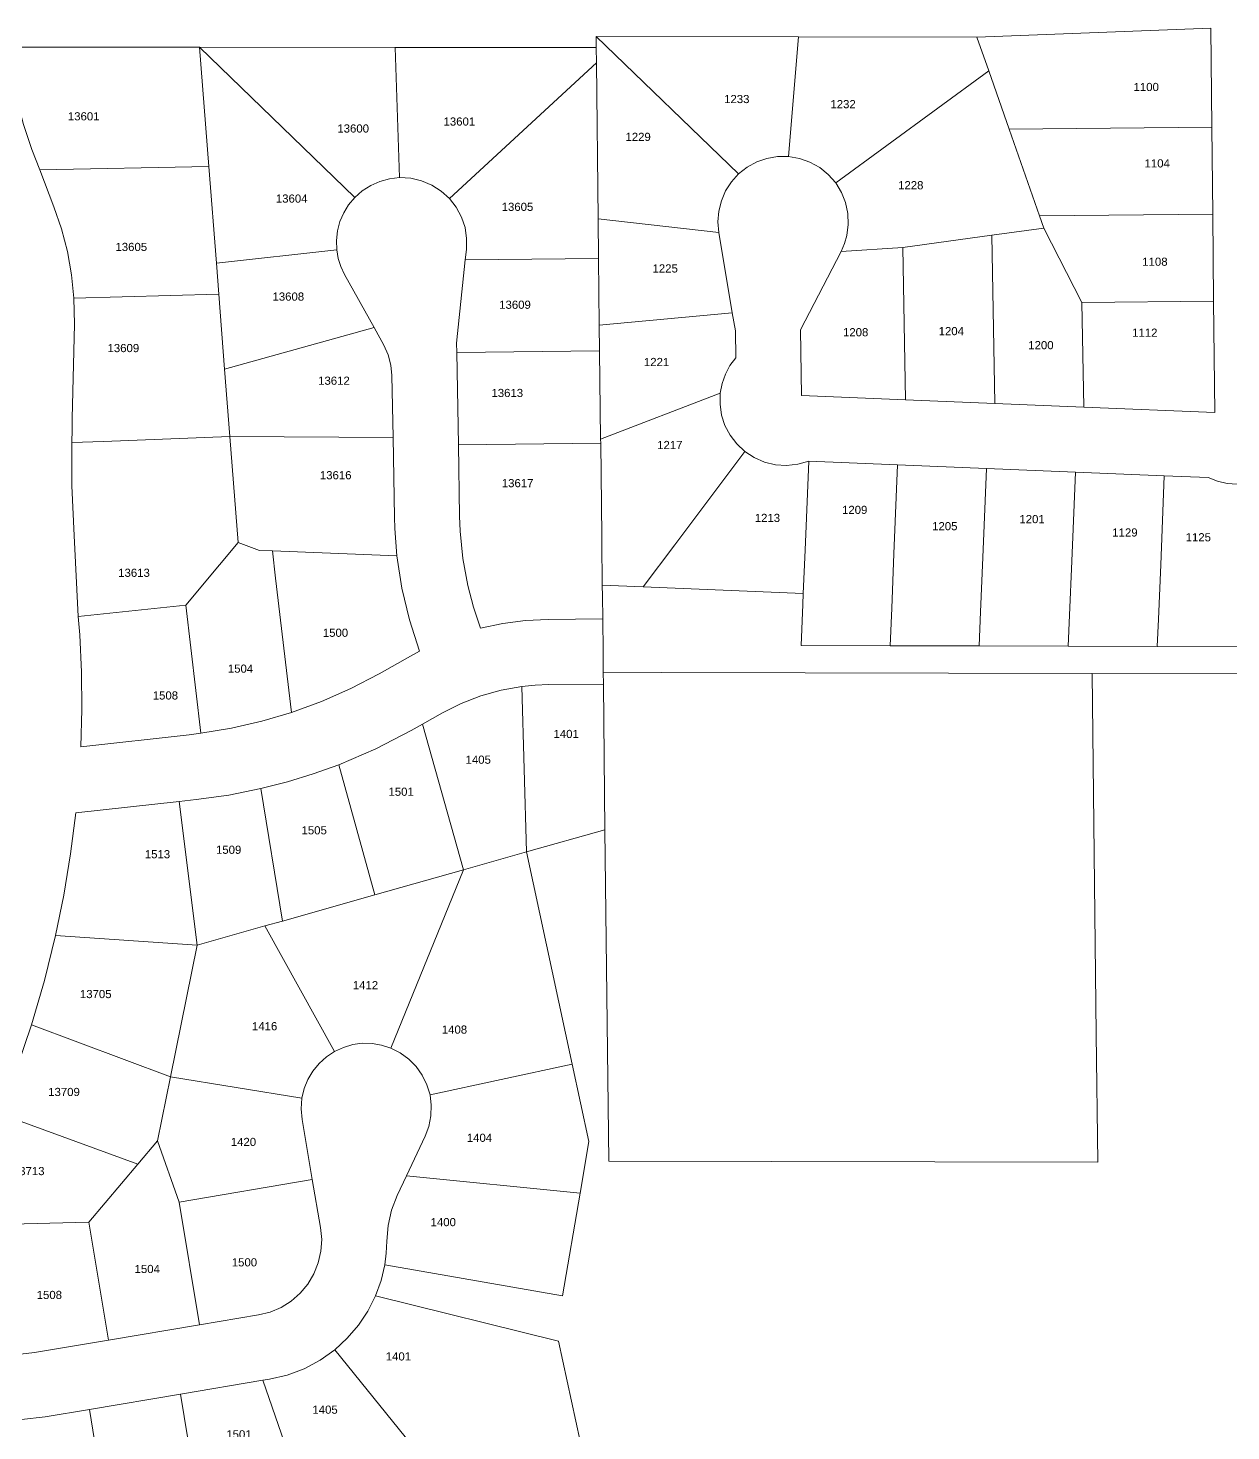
# Model space of a CAD drawing. Header units: feet. Extents: x 865220 to 5618803, y -2240498 to 1935234.
# Drawn here: x 2807036 to 2808143, y 968188 to 969479 of the extents above; entities that cross this region are included whole.
import ezdxf
from ezdxf.enums import TextEntityAlignment as Align

# ---------------------------------------------------------------- set-up
doc = ezdxf.new("R2010")
doc.units = ezdxf.units.FT
doc.header["$LTSCALE"] = 0.015
doc.header["$MEASUREMENT"] = 0
doc.layers.add('Dakota County Addresses', color=7, linetype='Continuous')
doc.layers.add('Dakota County Parcels', color=7, linetype='Continuous')
doc.styles.add('Dimensions 100', font='arial.ttf')

# ---------------------------------------------------------------- blocks, each defined once
blk = doc.blocks.new('ACMAP_ANN_TEMPLATE_Dakota County Addresses')
at = {"layer": 'Dakota County Addresses', "style": 'Dimensions 100'}
blk.add_attdef('DakotaCountyAddress', text='', height=50, dxfattribs=at).set_placement((0, 0), align=Align.CENTER)

msp = doc.modelspace()

# ---------------------------------------------------------------- linework, layer by layer
at = {"layer": 'Dakota County Parcels', "lineweight": 5}
for p, q in [((2807908.8, 969470.7), (2808124, 969479.1)), ((2808125, 969388), (2808124, 969479.1)), ((2807558.5, 969461.1), (2807558.5, 969471.2)), ((2807558.5, 969471.2), (2807689.4, 969344.8)), ((2807558.5, 969471.2), (2807744.5, 969470.9)), ((2807735.4, 969360.8), (2807744.5, 969470.9)), ((2807744.5, 969470.9), (2807908.8, 969470.7)), ((2807908.8, 969470.7), (2807919.7, 969439.8)), ((2807019.2, 969461.5), (2807193.5, 969461.4)), ((2807193.5, 969461.4), (2807202, 969351.7)), ((2807193.5, 969461.4), (2807373.5, 969461.2)), ((2807193.5, 969461.4), (2807336.3, 969323.2)), ((2807377.4, 969341.5), (2807373.5, 969461.2)), ((2807373.5, 969461.2), (2807558.5, 969461.1)), ((2807558.6, 969447.1), (2807558.5, 969461.1)), ((2807423.4, 969322.2), (2807558.6, 969447.1)), ((2807560.2, 969303.4), (2807558.6, 969447.1)), ((2807778.8, 969336.5), (2807919.7, 969439.8)), ((2807919.7, 969439.8), (2807938.4, 969386.1)), ((2807938.4, 969386.1), (2808125, 969388)), ((2807938.4, 969386.1), (2807966.4, 969306.2)), ((2808125.8, 969307.8), (2808125, 969388)), ((2807039.1, 969367.4), (2807046.3, 969348.7)), ((2807046.3, 969348.7), (2807202, 969351.7)), ((2807046.3, 969348.7), (2807059.4, 969314.6)), ((2807202, 969351.7), (2807208.9, 969262.7)), ((2807966.4, 969306.2), (2808125.8, 969307.8)), ((2808126.6, 969227.6), (2808125.8, 969307.8)), ((2807560.2, 969303.4), (2807671.3, 969291)), ((2807560.6, 969267.1), (2807560.2, 969303.4)), ((2807922.4, 969288.4), (2807970.3, 969295)), ((2807966.4, 969306.2), (2807970.3, 969295)), ((2807970.3, 969295), (2808005.4, 969226.4)), ((2807671.3, 969291), (2807683.7, 969217.1)), ((2807840.7, 969277.1), (2807922.4, 969288.4)), ((2807925.2, 969133.5), (2807922.4, 969288.4)), ((2807208.9, 969262.7), (2807319.7, 969274.9)), ((2807438, 969265.7), (2807439, 969275.2)), ((2807746.5, 969201.2), (2807783.8, 969273.5)), ((2807783.8, 969273.5), (2807840.7, 969277.1)), ((2807843.2, 969136.9), (2807840.7, 969277.1)), ((2807208.9, 969262.7), (2807211.2, 969234.1)), ((2807430, 969189.2), (2807438, 969265.7)), ((2807438, 969265.7), (2807560.6, 969267.1)), ((2807561.3, 969205.7), (2807560.6, 969267.1)), ((2807326.9, 969252.4), (2807354, 969203.4)), ((2807077.7, 969230.5), (2807211.2, 969234.1)), ((2807078.2, 969206.5), (2807077.7, 969230.5)), ((2807211.2, 969234.1), (2807216.5, 969165)), ((2807561.3, 969205.7), (2807683.7, 969217.1)), ((2807683.7, 969217.1), (2807686.5, 969200.5)), ((2808005.4, 969226.4), (2808126.6, 969227.6)), ((2808005.4, 969226.4), (2808007.1, 969130.2)), ((2808127.6, 969125.2), (2808126.6, 969227.6)), ((2807561.6, 969182.1), (2807561.3, 969205.7)), ((2807216.5, 969165), (2807354, 969203.4)), ((2807354, 969203.4), (2807363, 969187.3)), ((2807686.8, 969175.6), (2807686.5, 969200.5)), ((2807747.2, 969140.8), (2807746.5, 969201.2)), ((2807430.1, 969180.6), (2807430, 969189.2)), ((2807430.1, 969180.6), (2807561.6, 969182.1)), ((2807431.6, 969095.6), (2807430.1, 969180.6)), ((2807562.5, 969100.6), (2807561.6, 969182.1)), ((2807216.5, 969165), (2807221.3, 969103.2)), ((2807371.5, 969102.2), (2807370.5, 969159.2)), ((2807562.5, 969100.6), (2807672.6, 969143)), ((2807747.2, 969140.8), (2807843.2, 969136.9)), ((2807843.2, 969136.9), (2807925.2, 969133.5)), ((2807925.2, 969133.5), (2808007.1, 969130.2)), ((2808007.1, 969130.2), (2808127.6, 969125.2)), ((2807076.1, 969109.5), (2807075.8, 969097.5)), ((2807221.3, 969103.2), (2807371.5, 969102.2)), ((2807372.7, 969028.9), (2807371.5, 969102.2)), ((2807562.6, 969097.1), (2807562.5, 969100.6)), ((2807431.6, 969095.6), (2807562.6, 969097.1)), ((2807432.7, 969030), (2807431.6, 969095.6)), ((2807754, 969080.5), (2807835.8, 969077.2)), ((2807835.8, 969077.2), (2807917.6, 969073.8)), ((2807917.6, 969073.8), (2807999.4, 969070.4)), ((2807999.4, 969070.4), (2808081.2, 969067.1)), ((2808081.2, 969067.1), (2808121.5, 969065.4)), ((2807081.6, 968937.5), (2807077.9, 969012.1)), ((2807228.9, 969005.5), (2807248.6, 968998.2)), ((2807248.6, 968998.2), (2807260.4, 968997.8)), ((2807260.4, 968997.8), (2807375, 968993.4)), ((2807564, 968966.2), (2807601.6, 968964.7)), ((2807601.6, 968964.7), (2807749, 968958.6)), ((2807081.6, 968937.5), (2807180.7, 968947.9)), ((2807180.7, 968947.9), (2807194.7, 968830)), ((2807083.3, 968920.6), (2807081.6, 968937.5)), ((2807514.3, 968934.9), (2807564.4, 968935.3)), ((2807747, 968910.8), (2807828.9, 968910.6)), ((2807828.9, 968910.6), (2807910.9, 968910.4)), ((2807910.9, 968910.4), (2807992.8, 968910.2)), ((2807992.8, 968910.2), (2808074.8, 968910)), ((2808074.8, 968910), (2808182.4, 968909.7)), ((2807358.8, 968884.9), (2807387.6, 968901.1)), ((2807395.9, 968905.6), (2807387.6, 968901.1)), ((2807565, 968875.3), (2807564.9, 968886.3)), ((2808014.9, 968885.1), (2808315.2, 968884.3)), ((2807494.4, 968720.9), (2807490.1, 968873.2)), ((2807514.8, 968874.9), (2807565, 968875.3)), ((2807566.5, 968741.3), (2807565, 968875.3)), ((2807398.7, 968838.5), (2807417, 968848.8)), ((2807183.8, 968828.7), (2807194.7, 968830)), ((2807388.3, 968832.6), (2807398.7, 968838.5)), ((2807398.7, 968838.5), (2807436.4, 968704.4)), ((2807084.1, 968817.7), (2807183.8, 968828.7)), ((2807321.6, 968801.1), (2807354.6, 968681.3)), ((2807249.9, 968779.1), (2807269.7, 968657.2)), ((2807079.6, 968756.9), (2807174.7, 968767.3)), ((2807174.7, 968767.3), (2807190.3, 968769)), ((2807191.1, 968634.9), (2807174.7, 968767.3)), ((2807494.4, 968720.9), (2807566.5, 968741.3)), ((2807569.9, 968436.4), (2807566.5, 968741.3)), ((2807436.4, 968704.4), (2807494.4, 968720.9)), ((2807536.4, 968525.4), (2807494.4, 968720.9)), ((2807354.6, 968681.3), (2807436.4, 968704.4)), ((2807369.5, 968540.3), (2807436.4, 968704.4)), ((2807269.7, 968657.2), (2807354.6, 968681.3)), ((2807191.1, 968634.9), (2807253.6, 968652.7)), ((2807253.6, 968652.7), (2807269.7, 968657.2)), ((2807253.6, 968652.7), (2807317.7, 968537.2)), ((2807061, 968643.8), (2807191.1, 968634.9)), ((2807166.6, 968513.8), (2807191.1, 968634.9)), ((2807025, 968521), (2807038.8, 968561.7)), ((2807038.8, 968561.7), (2807166.6, 968513.8)), ((2807405.5, 968497.3), (2807536.4, 968525.4)), ((2807551.7, 968454.2), (2807536.4, 968525.4)), ((2807154.7, 968455), (2807166.6, 968513.8)), ((2807166.6, 968513.8), (2807287.6, 968494.3)), ((2807010, 968479.8), (2807136.7, 968433.6)), ((2807287.7, 968474.6), (2807297.2, 968419.4)), ((2807136.7, 968433.6), (2807154.7, 968455)), ((2807154.7, 968455), (2807174.7, 968398.4)), ((2807383.9, 968422.7), (2807401.1, 968459.2)), ((2807543.6, 968406.9), (2807551.7, 968454.2)), ((2807091.5, 968380.1), (2807136.7, 968433.6)), ((2807569.9, 968436.4), (2808019.9, 968435.2)), ((2807174.7, 968398.4), (2807297.2, 968419.4)), ((2807297.2, 968419.4), (2807304.8, 968375.1)), ((2807375.4, 968404.6), (2807383.9, 968422.7)), ((2807383.9, 968422.7), (2807543.6, 968406.9)), ((2807527.4, 968312.3), (2807543.6, 968406.9)), ((2807174.7, 968398.4), (2807193.5, 968285.6)), ((2807001.1, 968377.8), (2807091.5, 968380.1)), ((2807091.5, 968380.1), (2807109.7, 968271.6)), ((2807363.9, 968340.9), (2807527.4, 968312.3)), ((2807355.3, 968312.2), (2807523.7, 968270.5)), ((2807193.5, 968285.6), (2807247.8, 968294.7)), ((2807109.7, 968271.6), (2807193.5, 968285.6)), ((2807041.6, 968260.2), (2807109.7, 968271.6)), ((2807317.9, 968262.7), (2807426.5, 968128.5)), ((2807523.7, 968270.5), (2807549.1, 968153.3)), ((2807251.8, 968234.6), (2807257.7, 968235.6)), ((2807175.8, 968221.9), (2807251.8, 968234.6)), ((2807251.8, 968234.6), (2807297.5, 968102.5)), ((2807092, 968207.8), (2807175.8, 968221.9)), ((2807199.1, 968082.7), (2807175.8, 968221.9)), ((2807051.5, 968201), (2807092, 968207.8)), ((2807115.8, 968065.9), (2807092, 968207.8))]:
    msp.add_line(p, q, dxfattribs=at)
for points in [[(2807019.2, 969461.5), (2807021.3, 969437.5), (2807025.4, 969413.7), (2807031.3, 969390.2), (2807039.1, 969367.4)], [(2807735.4, 969360.8), (2807725.4, 969360.8), (2807715.5, 969359.1), (2807706.1, 969355.8), (2807697.3, 969351), (2807689.4, 969344.8)], [(2807778.8, 969336.5), (2807772, 969344.2), (2807764.1, 969350.6), (2807755.1, 969355.6), (2807745.5, 969359), (2807735.4, 969360.8)], [(2807377.4, 969341.5), (2807368.3, 969340.4), (2807359.4, 969338), (2807350.9, 969334.3), (2807343.2, 969329.3), (2807336.3, 969323.2)], [(2807423.4, 969322.2), (2807415.8, 969329.1), (2807407.2, 969334.6), (2807397.7, 969338.6), (2807387.7, 969340.9), (2807377.4, 969341.5)], [(2807689.4, 969344.8), (2807682.8, 969337.5), (2807677.5, 969329.2), (2807673.6, 969320.2), (2807671.2, 969310.6), (2807670.4, 969300.8), (2807671.3, 969291)], [(2807789.1, 969288.3), (2807790.3, 969298.4), (2807789.9, 969308.5), (2807787.8, 969318.4), (2807784.1, 969327.8), (2807778.8, 969336.5)], [(2807336.3, 969323.2), (2807330.6, 969316.5), (2807326.1, 969309), (2807322.6, 969300.9), (2807320.4, 969292.4), (2807319.4, 969283.7), (2807319.7, 969274.9)], [(2807439, 969275.2), (2807439.2, 969285.4), (2807437.7, 969295.5), (2807434.5, 969305.1), (2807429.7, 969314.1), (2807423.4, 969322.2)], [(2807077.7, 969230.5), (2807075.6, 969252), (2807071.8, 969273.3), (2807066.4, 969294.2), (2807059.4, 969314.6)], [(2807783.8, 969273.5), (2807786.9, 969280.7), (2807789.1, 969288.3)], [(2807319.7, 969274.9), (2807321.1, 969267.1), (2807323.5, 969259.6), (2807326.9, 969252.4)], [(2807076.1, 969109.5), (2807076.3, 969119.6), (2807078.2, 969206.5)], [(2807370.5, 969159.2), (2807369.5, 969168.9), (2807367, 969178.4), (2807363, 969187.3)], [(2807686.8, 969175.6), (2807681.5, 969168.4), (2807677.3, 969160.4), (2807674.3, 969151.9), (2807672.6, 969143)], [(2807672.6, 969143), (2807672.4, 969132.9), (2807673.8, 969122.9), (2807676.9, 969113.3), (2807681.6, 969104.3), (2807687.7, 969096.3), (2807695.1, 969089.3)], [(2807075.8, 969097.5), (2807105.1, 969098.7), (2807221.3, 969103.2)], [(2807221.3, 969103.2), (2807226.8, 969033), (2807228.9, 969005.5)], [(2807075.8, 969097.5), (2807076, 969057.9), (2807077.9, 969012.1)], [(2807564, 968966.2), (2807563.6, 969006.3), (2807563.5, 969011.3), (2807562.6, 969097.1)], [(2807601.6, 968964.7), (2807630.7, 969003.5), (2807695.1, 969089.3)], [(2807695.1, 969089.3), (2807703.8, 969083.7), (2807713.3, 969079.5), (2807723.4, 969077.1), (2807733.7, 969076.5), (2807744, 969077.6), (2807754, 969080.5)], [(2807749, 968958.6), (2807750.6, 968998.6), (2807754, 969080.5)], [(2807828.9, 968910.6), (2807830.4, 968945.3), (2807832.4, 968995.2), (2807835.8, 969077.2)], [(2807910.9, 968910.4), (2807912.2, 968941.9), (2807914.2, 968991.9), (2807917.6, 969073.8)], [(2807992.8, 968910.2), (2807994, 968938.6), (2807996, 968988.5), (2807999.4, 969070.4)], [(2808074.8, 968910), (2808075.8, 968935.2), (2808077.9, 968985.2), (2808081.2, 969067.1)], [(2808121.5, 969065.4), (2808130.1, 969062.1), (2808139.1, 969060), (2808148.3, 969059.4), (2808157.5, 969060.2)], [(2807372.7, 969028.9), (2807373, 969018.5), (2807375, 968993.4)], [(2807432.7, 969030), (2807433.2, 969016.2), (2807435.8, 968990.9), (2807440.4, 968965.9), (2807445.6, 968946.2), (2807452, 968926.8)], [(2807180.7, 968947.9), (2807211.9, 968985.2), (2807228.9, 969005.5)], [(2807260.4, 968997.8), (2807263.4, 968972.7), (2807278, 968849.2)], [(2807375, 968993.4), (2807379.6, 968963.6), (2807386.6, 968934.3), (2807395.9, 968905.6)], [(2807564.4, 968935.3), (2807564.1, 968956.2), (2807564, 968966.2)], [(2807749, 968958.6), (2807748.6, 968948.6), (2807747, 968910.8)], [(2807514.3, 968934.9), (2807493.4, 968933.9), (2807472.5, 968931.2), (2807452, 968926.8)], [(2807564.9, 968886.3), (2807564.7, 968905.3), (2807564.4, 968935.3)], [(2807084.1, 968817.7), (2807085, 968852), (2807084.8, 968886.3), (2807083.3, 968920.6)], [(2807278, 968849.2), (2807305.7, 968859.4), (2807332.7, 968871.3), (2807358.8, 968884.9)], [(2807564.9, 968886.3), (2807618.5, 968886.1), (2808014.9, 968885.1)], [(2808019.9, 968435.2), (2808018.6, 968553.1), (2808014.9, 968885.1)], [(2807490.1, 968873.2), (2807471, 968869.7), (2807452.4, 968864.5), (2807434.3, 968857.5), (2807417, 968848.8)], [(2807514.8, 968874.9), (2807502.4, 968874.4), (2807490.1, 968873.2)], [(2807194.7, 968830), (2807222.8, 968834.7), (2807250.6, 968841.1), (2807278, 968849.2)], [(2807321.6, 968801.1), (2807355.5, 968815.7), (2807388.3, 968832.6)], [(2807249.9, 968779.1), (2807274.2, 968785.3), (2807298.1, 968792.6), (2807321.6, 968801.1)], [(2807190.3, 968769), (2807220.3, 968773.2), (2807249.9, 968779.1)], [(2807061, 968643.8), (2807068.6, 968681.2), (2807074.8, 968719), (2807079.6, 968756.9)], [(2807038.8, 968561.7), (2807050.7, 968602.5), (2807061, 968643.8)], [(2807317.7, 968537.2), (2807310.1, 968532.3), (2807303.4, 968526.2), (2807297.7, 968519.2), (2807293.1, 968511.5), (2807289.7, 968503.1), (2807287.6, 968494.3)], [(2807369.5, 968540.3), (2807361, 968543.1), (2807352.2, 968544.5), (2807343.2, 968544.7), (2807334.4, 968543.5), (2807325.8, 968541), (2807317.7, 968537.2)], [(2807405.5, 968497.3), (2807402.7, 968506.6), (2807398.4, 968515.4), (2807392.8, 968523.3), (2807386, 968530.2), (2807378.1, 968535.9), (2807369.5, 968540.3)], [(2807287.6, 968494.3), (2807286.8, 968484.5), (2807287.7, 968474.6)], [(2807401.1, 968459.2), (2807404.5, 968468.3), (2807406.4, 968477.9), (2807406.7, 968487.7), (2807405.5, 968497.3)], [(2807375.4, 968404.6), (2807370.1, 968391.1), (2807366.9, 968377), (2807365.8, 968362.6)], [(2807247.8, 968294.7), (2807258.4, 968297.4), (2807268.5, 968301.7), (2807277.7, 968307.5), (2807286, 968314.7), (2807293, 968323.1), (2807298.6, 968332.5), (2807302.7, 968342.6), (2807305.1, 968353.3), (2807305.8, 968364.2), (2807304.8, 968375.1)], [(2807363.9, 968340.9), (2807365.3, 968351.7), (2807365.8, 968362.6)], [(2807355.3, 968312.2), (2807360.4, 968326.3), (2807363.9, 968340.9)], [(2807317.9, 968262.7), (2807329.4, 968273.3), (2807339.6, 968285.2), (2807348.3, 968298.2), (2807355.3, 968312.2)], [(2807257.7, 968235.6), (2807273.9, 968239.4), (2807289.6, 968245.2), (2807304.3, 968253.1), (2807317.9, 968262.7)], [(2807002.4, 968259.2), (2807015.5, 968258.3), (2807028.6, 968258.7), (2807041.6, 968260.2)], [(2807007.4, 968198.6), (2807029.5, 968198.6), (2807051.5, 968201)]]:
    msp.add_lwpolyline(points, dxfattribs=at)

# ---------------------------------------------------------------- block references
at = {"layer": 'Dakota County Addresses', "lineweight": 5, "xscale": 0.15, "yscale": 0.15, "zscale": 0.15}
for p, values in [((2808064.6, 969421.1), {'DakotaCountyAddress': '1100'}), ((2807687.8, 969410), {'DakotaCountyAddress': '1233'}), ((2807785.6, 969405.3), {'DakotaCountyAddress': '1232'}), ((2807086.8, 969394.1), {'DakotaCountyAddress': '13601'}), ((2807334.8, 969382.9), {'DakotaCountyAddress': '13600'}), ((2807432.5, 969389.3), {'DakotaCountyAddress': '13601'}), ((2807597, 969375.2), {'DakotaCountyAddress': '1229'}), ((2808074.7, 969350.8), {'DakotaCountyAddress': '1104'}), ((2807847.9, 969330.7), {'DakotaCountyAddress': '1228'}), ((2807278.2, 969318.4), {'DakotaCountyAddress': '13604'}), ((2807486, 969310.8), {'DakotaCountyAddress': '13605'}), ((2807130.6, 969273.9), {'DakotaCountyAddress': '13605'}), ((2807621.9, 969254.1), {'DakotaCountyAddress': '1225'}), ((2808072.6, 969260.3), {'DakotaCountyAddress': '1108'}), ((2807275.1, 969228.2), {'DakotaCountyAddress': '13608'}), ((2807483.7, 969220.7), {'DakotaCountyAddress': '13609'}), ((2807885.2, 969196.4), {'DakotaCountyAddress': '1204'}), ((2807797.2, 969195.4), {'DakotaCountyAddress': '1208'}), ((2807967.7, 969183.5), {'DakotaCountyAddress': '1200'}), ((2808063.3, 969195), {'DakotaCountyAddress': '1112'}), ((2807123.3, 969180.8), {'DakotaCountyAddress': '13609'}), ((2807614, 969168), {'DakotaCountyAddress': '1221'}), ((2807317.1, 969150.8), {'DakotaCountyAddress': '13612'}), ((2807476.6, 969139.5), {'DakotaCountyAddress': '13613'}), ((2807626.2, 969091.6), {'DakotaCountyAddress': '1217'}), ((2807318.7, 969063.8), {'DakotaCountyAddress': '13616'}), ((2807486.1, 969056.5), {'DakotaCountyAddress': '13617'}), ((2807796.3, 969031.9), {'DakotaCountyAddress': '1209'}), ((2807716, 969024.5), {'DakotaCountyAddress': '1213'}), ((2807879.2, 969016.9), {'DakotaCountyAddress': '1205'}), ((2807959.5, 969023.4), {'DakotaCountyAddress': '1201'}), ((2808045, 969011.1), {'DakotaCountyAddress': '1129'}), ((2808112.5, 969006.7), {'DakotaCountyAddress': '1125'}), ((2807133.1, 968974), {'DakotaCountyAddress': '13613'}), ((2807318.5, 968918.8), {'DakotaCountyAddress': '1500'}), ((2807231.1, 968885.8), {'DakotaCountyAddress': '1504'}), ((2807162, 968861.1), {'DakotaCountyAddress': '1508'}), ((2807530.8, 968825.7), {'DakotaCountyAddress': '1401'}), ((2807449.9, 968802), {'DakotaCountyAddress': '1405'}), ((2807378.9, 968772.5), {'DakotaCountyAddress': '1501'}), ((2807298.9, 968737), {'DakotaCountyAddress': '1505'}), ((2807220.2, 968719.1), {'DakotaCountyAddress': '1509'}), ((2807154.7, 968715), {'DakotaCountyAddress': '1513'}), ((2807346.1, 968594.5), {'DakotaCountyAddress': '1412'}), ((2807097.9, 968586.3), {'DakotaCountyAddress': '13705'}), ((2807253.3, 968556.7), {'DakotaCountyAddress': '1416'}), ((2807428, 968553.6), {'DakotaCountyAddress': '1408'}), ((2807068.7, 968496.2), {'DakotaCountyAddress': '13709'}), ((2807233.8, 968450.2), {'DakotaCountyAddress': '1420'}), ((2807451, 968454), {'DakotaCountyAddress': '1404'}), ((2807036.2, 968423.4), {'DakotaCountyAddress': '13713'}), ((2807417.7, 968376.4), {'DakotaCountyAddress': '1400'}), ((2807145.3, 968333.3), {'DakotaCountyAddress': '1504'}), ((2807234.7, 968339.4), {'DakotaCountyAddress': '1500'}), ((2807055.2, 968309.4), {'DakotaCountyAddress': '1508'}), ((2807376.4, 968252.8), {'DakotaCountyAddress': '1401'}), ((2807308.9, 968203.8), {'DakotaCountyAddress': '1405'}), ((2807229.7, 968181.1), {'DakotaCountyAddress': '1501'})]:
    msp.add_blockref('ACMAP_ANN_TEMPLATE_Dakota County Addresses', p, dxfattribs=at).add_auto_attribs(values)

doc.saveas('drawing.dxf')
